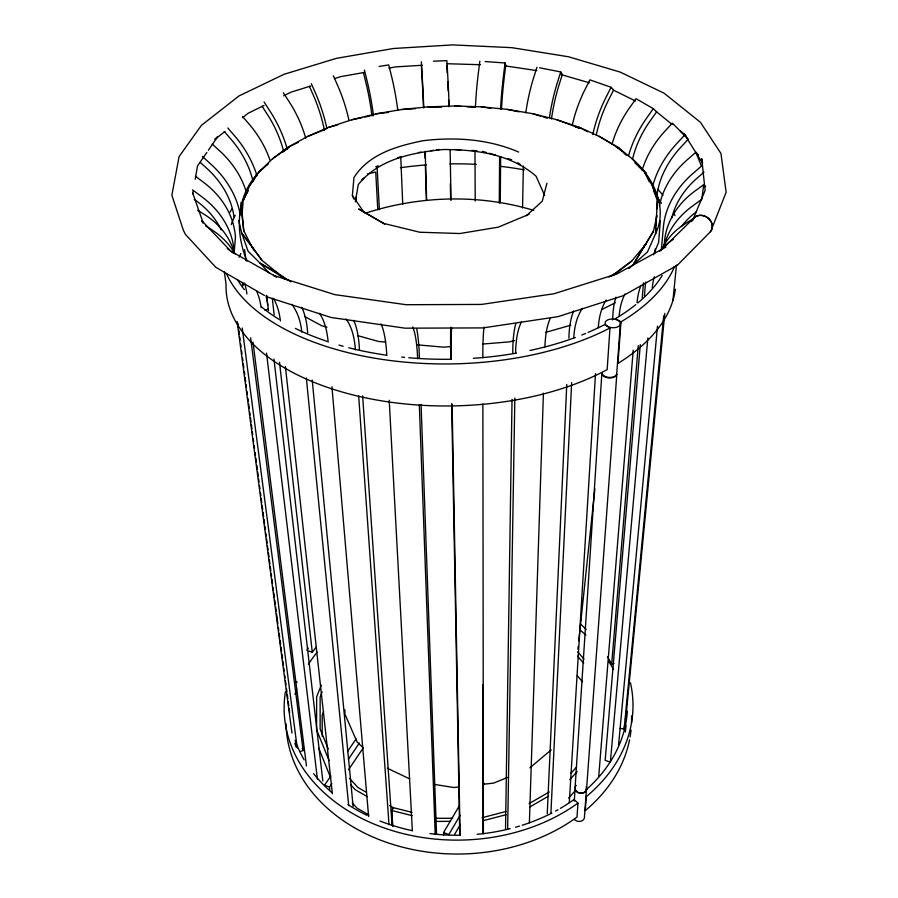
<?xml version="1.0" encoding="UTF-8"?>
<svg xmlns="http://www.w3.org/2000/svg" width="898" height="898" viewBox="0 0 898 898"><rect width="100%" height="100%" fill="white"/><g stroke="black" fill="none" stroke-linecap="round" stroke-linejoin="round"><path stroke-width="1.35" d="M499.277 203.094L499.602 156.847M500.276 202.892L500.635 156.69M505.529 828.888L512.04 399.341M512.736 352.948L512.803 349.008A96.153 29.903 77.5 0 1 515.766 323.662M507.639 829.236L514.846 398.106M344.933 709.847L344.854 713.966L357 741.804L363.017 747.675M522.557 207.977L523.366 165.995M628.926 268.513L647.48 251.945L655.562 233.671L657.336 200.748L652.318 185.763L644.584 171.989L632.17 158.766L617.555 147.014L599.19 136.339L579.21 127.28L556.491 119.636L532.705 113.698L507.247 109.388L481.249 106.828L454.613 105.975L427.953 106.884L401.72 109.5L375.936 113.844L351.634 119.804L328.309 127.449L307.52 136.485L288.236 147.126L272.509 158.811L258.882 171.933L249.734 185.605L243.223 200.467L241.955 215.217L243.762 230.786L251.227 245.423L261.969 260.386L278.257 273.508L290.829 281.86M529.382 822.77L543.413 393.144M547.252 813.655L566.773 384.479M568.872 338.209L569.051 334.281A94.301 51.096 66.5 0 1 573.609 310.955M550.901 813.352L571.644 382.593M655.866 228.182L655.562 233.671C668.505 207.337 652.689 176.334 632.17 158.766M656.011 225.432L656.528 215.834M656.887 208.976L657.336 200.748M569.287 802.644L595.497 373.647M580.591 621.079L580.939 615.489M575.09 787.546L601.896 372.737A7.521 4.434 3.2 0 0 608.507 377.912A7.521 4.434 3.2 0 0 616.814 374.275L586.562 789.219M574.293 801.095L575.079 789.05A5.792 4.647 7.1 0 0 581.578 793.338A5.792 4.647 7.1 0 0 586.529 788.298L584.475 816.394A5.68 4.636 7.6 0 1 581.062 821.165A5.68 4.636 7.6 0 1 574.383 819.414M560.419 808.357A169.048 129.155 -1 0 0 574.013 799.523L577.953 803.093L577.01 817.079A172.786 133.297 -1 0 1 391.214 843.907A172.786 133.297 -1 0 1 286.047 723.788M588.089 332.406A222.581 116.572 -1 0 0 604.579 324.649L609.978 327.983L607.171 369.617A224.971 122.521 -1 0 1 361.232 396.894A224.971 122.521 -1 0 1 226.038 284.094L224.343 271.667M612.559 319.935L613.031 312.953A91.708 65.891 51.3 0 1 615.994 297.115M620.428 322.954L616.803 372.614A7.521 4.434 3.2 0 1 610.505 377.452A7.521 4.434 3.2 0 1 601.952 373.4M674.308 267.133A229.731 120.377 -1 0 1 621.001 321.843L617.959 363.398A224.971 122.521 -1 0 0 675.341 289.223M660.311 220.886L658.638 242.258L653.531 254.808M598.708 776.691L633.213 350.164M614.075 663.341L611.684 663.992L638.254 345.607M642.216 298.136L643.496 282.769M640.296 344.664L605.162 760.292L610.371 762.189L647.828 338.018M644.416 295.846L645.247 286.08A88.947 73.277 28 0 1 645.718 281.994M353.778 199.008L352.375 195.461L353.947 177.568C368.921 153.861 397.275 145.959 423.171 140.705C455.409 136.844 488.591 139.078 518.662 152.054M654.911 253.101L655.282 248.914M661.242 250.576L663.409 226.88A84.322 68.046 -26.6 0 1 692.504 173.875L701.439 166.096L695.804 152.278L687.026 159.979A83.132 67.575 -27.1 0 0 659.413 205.911M663.959 247.163L664.475 241.584A85.456 72.76 -2.3 0 1 694.457 191.431L703.695 184.662L705.592 186.694M618.576 744.913L657.504 326.154M620.047 728.413L624.132 728.985L663.689 315.86M626.389 712.44L664.778 313.38M672.939 300.426L676.452 265.236M577.897 649.22L578.189 646.437M578.783 640.858L594.869 488.95M485.156 61.558L505.08 62.972L503.812 73.041A73.804 9.979 -85.5 0 0 500.534 109.107M479.846 61.187L478.567 71.223A73.614 11.079 -85.7 0 0 475.412 107.199M703.695 184.662L701.787 199.334L692.403 206.136A86.691 73.288 -1.6 0 0 663.656 247.152M247.04 261.15C234.389 231.078 236.017 192.924 261.397 170.025M624.132 728.985L624.694 724.843M625.446 719.332L626.198 713.82M355.361 201.792L358.268 184.606C378.709 159.013 412.395 152.593 443.253 149.528C475.884 149.551 510.659 153.895 536.095 176.266L544.648 195.427M192.7 193.856L193.16 191.207M195.214 179.286L197.481 166.029L206.832 152.447M653.441 231.291L633.674 263.81L653.441 231.291L656.954 215.61M546.927 183.271L542.235 201.231L526.351 215.722M536.925 67.271L533.816 77.149A74.377 24.381 -78.2 0 0 525.801 112.744M539.575 67.788L560.734 71.93L557.602 81.875A74.815 23.483 -78 0 0 549.43 117.66M323.65 711.609L322.18 715.38L322.214 736.315M712.316 227.317L726.134 192.295L720.959 153.491L700.496 122.364L664.105 93.212L620.17 72.076L568.535 56.776L511.871 47.661L452.671 44.9L393.335 48.503L336.279 58.381L283.959 74.332L238.991 95.951L201.377 125.394L179.095 156.566L171.866 195.169L183.271 229.989L185.381 234.333L215.711 267.222L264.427 295.442M322.124 691.943L320.137 696.971L320.137 729.086L328.298 749.067M321.271 685.208L316.657 696.792L316.579 729.726L329.061 760.494M692.762 220.089L705.11 190.443L701.753 158.733L702.606 163.223L684.063 133.836M572.183 125.552A75.825 37.166 -69.7 0 1 585.058 89.452L589.919 79.866L611.1 87.297L606.195 96.962A76.487 36.582 -69.4 0 0 592.781 134.565M243.223 200.467L248.275 190.69M253.315 180.913L257.097 173.583L249.734 185.605M454.714 834.231L460.36 824.532M482.922 785.739L484.336 783.303M460.113 815.317L448.82 834.612L443.578 832.525L459.181 806.056M644.966 244.795L643.574 247.062L646.246 243.829M392.808 826.216L391.741 810.524L393.504 807.717L412.036 812.353M348.503 769.788L363.331 747.776M329.802 789.757L329.51 787.086L331.867 783.617M348.368 759.281L359.368 743.061M330.891 775.883L324.582 785.133L329.51 787.086M347.447 751.615L356.124 738.897M208.392 150.179L217.743 136.597L214.959 139.336L224.893 131.523M691.438 221.649L693.772 218.315L684.714 224.04A87.723 73.03 27.6 0 0 661.658 249.352M612.088 144.017A77.902 49.02 -59.2 0 1 629.577 107.805L636.031 98.69L653.317 108.669L646.773 117.885A78.777 48.818 -58.9 0 0 628.578 155.635M308.923 651.061L312.279 652.274L316.231 647.02M613.008 275.619L631.721 261.049L644.225 246.018M568.636 798.03L575.034 790.981M569.747 779.644L577.156 771.573M570.915 773.279L576.538 767.173M642.149 170.216A80.45 59.369 -45.5 0 1 664.52 131.636L672.321 123.138L684.411 135.317L676.475 143.904A81.516 59.56 -45.1 0 0 652.723 186.066M688.44 138.999L680.527 147.553A74.523 54.441 -45.1 0 0 656.82 196.583M267.649 297.07L331.025 317.465L404.987 328.174L483.034 327.905L558.006 316.646L623.234 295.689L677.35 265.247L710.284 231.864A10.798 9.227 32.5 0 0 706.816 217.282A10.798 9.227 32.5 0 0 692.19 220.448M662.174 249.184L693.458 218.405M361.872 179.813L363.858 177.961M703.998 172.169L697.061 178.186A77.082 62.198 -26.6 0 0 671.805 217.945M282.578 152.099L289.279 147.395M529.943 767.801L551.215 749.875M258.882 171.933L268.536 163.818M282.488 152.11L286.776 148.507L272.509 158.811M611.583 275.967L631.721 261.049M242.539 117.649L248.05 113.316L263.99 105.47M614.288 274.339L616.511 272.689M609.069 277.055L613.738 274.193M529.618 807.077L548.465 796.2M614.378 274.474L616.791 273.082M529.079 803.598L549.25 791.98M673.59 267.346L677.35 265.247M665.901 247.029L617.038 273.901L553.943 293.758L481.53 304.422L406.177 304.714L334.741 294.611L273.419 275.338L276.606 277.033L230.752 251.114L201.893 220.796L202.914 222.973M570.836 325.199L545.501 332.417M601.682 309.608L615.253 302.749M283.611 95.805L290.963 92.18L310.742 86.017M288.236 147.126L298.304 142.344M529.09 214.274L498.267 227.172L459.866 233.525L419.793 232.234L384.299 223.557L358.672 208.987L384.703 224.208M507.437 777.455L493.563 783.123L482.596 784.336M375.734 166.837L378.271 165.804M397.286 158.037L401.092 156.488M365.16 213.275C419.142 195.674 479.263 193.833 533.782 210.401M307.52 136.485L326.008 129.11M264.865 310.281L268.176 309.069M334.471 78.62L341.06 76.566L364.319 72.457M300.437 751.334L303.109 750.605L250.632 337.783M328.309 127.449L337.715 124.934M514.554 340.51L509.166 341.914L482.664 344.035M482.024 817.73L505.9 811.5M482.619 820.839L506.405 814.632M351.634 119.804L362.163 117.616M364.79 117.066L370.055 115.977M388.957 68.102L395.794 66.89L422.195 65.262M379.158 66.452L388.722 64.914L391.191 74.815A73.861 17.096 80.4 0 1 397.825 110.443M418.502 152.57L421.241 152.166M430.838 150.729L433.577 150.314M436.316 149.91L439.055 149.495M375.936 113.844L388.217 112.43M459.293 786.917L453.804 787.524L433.566 784.28M450.572 346.594L443.601 347.156L417.379 344.854M401.72 109.5L415.437 108.624M447.204 63.724L480.486 64.723M433.442 61.21L446.856 60.626L447.462 70.684A73.49 3.626 87.5 0 1 449.18 106.682M435.856 818.314L452.671 818.224M436.641 821.423L450.594 821.344M427.953 106.884L441.704 107.12M505.439 65.924L536.779 70.605M455.365 149.551L460.786 149.854M471.63 150.449L477.051 150.741M454.613 105.975L461.348 106.435M466.736 106.795L474.829 107.333M385.657 342.082L378.754 341.487L357.483 335.616M294.645 681.795L297.182 682.154M481.249 106.828L490.869 108.288M561.239 74.635L589.335 82.784M507.247 109.388L519.055 111.801M391.741 810.524L412.137 815.631M326.917 327.175L321.596 325.705L304.534 316.444M482.439 151.347L486.424 152.48M489.073 153.232L495.707 155.13M507.651 158.531L511.636 159.664M532.705 113.698L540.663 116.156M543.312 116.976L547.286 118.21M575.124 126.82L579.098 128.044M556.491 119.636L579.165 127.987M616.634 147.205L622.123 151.122M387.296 768.228L409.69 778.892M613.368 90.081L635.56 101.047M579.21 127.28L587.685 131.759M615.534 146.486L619.171 148.406L599.19 136.339M621.001 321.843L615.265 318.745A222.581 116.572 -1 0 0 635.739 304.658M278.257 273.508L260.05 263.125L248.117 251.294L241.719 233.132L238.801 220.448M366.429 792.339L357.898 787.479L349.558 778.42M389.597 805.54L393.245 807.616L391.483 810.423L392.549 826.115M367.293 796.616L355.204 789.712L350.635 784.717M368.854 814.946L356.921 808.043L352.229 802.879M287.102 279.862L260.05 263.125L269.142 273.059M205.608 225.937L210.94 229.259A87.712 74.13 -13.5 0 1 235.108 253.977M197.683 210.255L204.8 214.734A86.477 73.692 -12.9 0 1 234.614 253.27M282.32 276.73L278.885 274.474L284.251 278.919M517.753 162.751L520.054 164.312M194.26 199.356L197.414 201.691A78.182 64.779 14.4 0 1 221.189 229.888M192.475 189.848L201.949 196.875A85.523 70.875 14.4 0 1 233.783 247.702L234.266 251.462L235.489 236.645L235.007 232.908A84.3 70.336 15 0 0 203.678 182.44L195.394 176.233M656.348 111.644L672.22 124.53M680.684 131.4L685.971 135.688M200.198 162.336L206.967 168.476A75.668 58.179 35.5 0 1 234.008 216.979M202.398 156.465L211.12 164.401A82.773 63.646 35.5 0 1 240.249 214.925M684.411 135.317L687.43 138.079M212.231 144.039L219.853 151.021A81.651 63.309 35.9 0 1 246.647 193.193M624.099 152.929L626.074 154.748M617.555 147.014L626.535 155.287M638.512 166.298L646.493 173.651L634.953 162.897M653.317 108.669L656.651 111.812L650.118 120.994A72.008 44.631 -58.9 0 0 632.518 159.159M695.804 152.278L698.509 154.86M580.422 623.874L586.226 629.498M680.055 130.558L685.645 136.182M611.1 87.297L613.615 90.047L608.721 99.667A69.921 33.439 -69.4 0 0 596.238 135.037M224.287 131.501L230.954 139.19A73.075 49.199 51.1 0 1 252.944 180.969M577.683 651.78L584.048 659.132M227.823 128.01L234.501 135.733A79.933 53.835 51.1 0 1 256.963 175.649M577.493 656.101L583.689 663.285M242.527 116.459L249.105 124.104A78.968 53.846 51.5 0 1 269.984 160.147M577.246 675.588L582.488 681.739M251.227 245.423L241.719 233.132L261.969 260.386M253.472 248.578L251.923 246.456L253.932 250.093M352.375 195.461L364.173 212.534M560.734 71.93L562.361 74.411L559.241 84.3A68.383 21.462 -78 0 0 551.484 118.985M264.091 102.035L270.096 111.307A77.419 42.195 63 0 1 287.225 149.102M262.059 106.2L267.301 114.282A70.774 38.569 63 0 1 283.6 151.212M283.364 92.752L289.291 101.934A76.656 42.599 63.3 0 1 305.747 138.225M607.508 656.752L611.684 663.992M644.584 171.989L649.333 181.834M654.081 191.678L659.424 202.746L652.318 185.763M311.303 83.649L315.063 92.124A75.466 29.432 72.3 0 1 326.906 128.493M309.372 86.287L313.11 94.728A68.978 26.895 72.3 0 1 324.38 130.075M333.326 75.713L337.581 85.332A74.927 30.195 72.6 0 1 348.94 120.253M318.723 748.124L330.565 777.578M192.744 193.115L203.049 222.592M302.267 748.113L303.109 750.605M294.847 743.342L296.104 747.08M505.08 62.972L505.776 65.307L504.519 75.331A67.462 9.126 -85.5 0 0 501.488 108.972M364.431 70.123L366.586 78.822A74.164 16.074 80.2 0 1 373.512 115.808M363.398 72.536L365.542 81.202A67.788 14.694 80.2 0 1 371.985 115.842M237.914 323.269L238.464 327.444M238.834 330.217L239.396 334.393M239.766 337.177L240.136 339.96M240.686 344.125L241.057 346.909M241.607 351.084L241.977 353.857M242.539 358.033L242.909 360.816M243.279 363.589L243.829 367.765M244.379 371.94L244.75 374.713M245.12 377.497L245.682 381.672M246.052 384.456L246.422 387.229M246.972 391.405L247.343 394.188M247.893 398.353L248.263 401.137M248.634 403.92L249.195 408.085M249.745 412.261L250.115 415.044M250.486 417.828L251.036 421.993M251.406 424.776L251.968 428.952M252.338 431.725L252.708 434.509M253.258 438.684L253.629 441.468M254.179 445.632L254.549 448.416M255.111 452.592L255.481 455.365M255.851 458.148L256.401 462.324M256.772 465.097L257.322 469.272M257.692 472.056L258.254 476.221M258.624 479.004L258.994 481.788M259.544 485.964L259.915 488.736M260.465 492.912L260.835 495.696M261.206 498.48L261.767 502.644M262.137 505.428L262.687 509.604M263.058 512.376L263.608 516.552M263.978 519.336L264.54 523.5M264.91 526.284L265.28 529.068M265.83 533.232L266.201 536.016M266.571 538.8L267.121 542.976M267.492 545.748L268.053 549.924M268.423 552.708L268.973 556.872M269.344 559.656L269.894 563.832M270.264 566.616L270.826 570.78M271.196 573.564L271.566 576.348M271.937 579.12L272.487 583.296M273.037 587.472L273.407 590.244M273.778 593.028L274.339 597.204M274.709 599.987L275.259 604.152M275.63 606.936L276.18 611.111M276.55 613.884L277.852 623.616M278.402 627.792L278.773 630.576M279.143 633.359L279.693 637.524M280.064 640.308L280.625 644.483M280.995 647.256L281.545 651.432M281.916 654.215L282.466 658.38M282.836 661.164L283.398 665.339M283.768 668.123L284.138 670.896M284.688 675.072L285.059 677.855M285.429 680.628L285.979 684.804M286.541 688.979L286.911 691.752M287.281 694.536L287.831 698.711M288.202 701.495L288.752 705.66M289.122 708.443L289.684 712.619M237.128 321.439L291.973 733.071M242.236 328.062L297.227 747.899M242.64 282.915L242.999 285.699M242.37 282.365L242.718 285.137M253 342.104L306.454 765.915M244.604 249.577L245.996 260.712M266.526 353.15L317.443 779.296M266.684 295.33L268.468 310.663M273.957 359.043L322.809 780.901M272.285 298.181L274.171 314.906M279.525 362.309L312.279 652.274M285.407 366.597L332.372 793.675M306.341 377.968L348.716 805.731M307.677 332.675L307.296 328.78A92.988 60.233 -60.8 0 0 301.795 307.262M312.223 380.112L353.105 806.337M241.955 210.547L241.236 202.454L241.955 215.217M242.314 214.588L243.762 230.786M331.957 386.769L368.607 816.529M358.672 395.895L389.014 824.723M359.458 349.648L359.189 345.719A95.311 42.296 -73.8 0 0 353.79 320.328M362.635 395.917L392.011 824.589M355.72 197.178L355.99 201.377M446.789 65.453L447.249 72.951M421.364 61.726L421.959 71.795A73.546 2.481 87.3 0 1 423.766 107.816M421.33 65.296L421.847 74.063A67.227 2.267 87.3 0 1 423.53 107.67M389.216 400.284L412.373 830.897M377.789 209.84L375.734 172.046A217.967 118.659 -1 0 0 367.484 173.954M377.07 166.388L379.394 209.705M400.744 156.645L402.731 204.25M419.332 404.919L435.204 834.399M419.411 358.122L419.265 354.182A96.647 18.937 -83.9 0 0 416.739 329.05M421.083 404.515L436.529 833.815M443.578 832.525L443.668 835.185M425.203 151.279L426.64 200.243M424.979 152.581L425.147 158.194M425.36 165.198L426.393 200.254M450.818 358.751L450.74 354.8A96.861 4.748 86.9 0 1 450.751 327.13M451.66 403.763L459.742 834.646M450.134 150.134L450.998 200.501M450.347 183.686L450.616 199.109M452.109 404.235L460.09 835.286M474.975 150.662L475.222 201.062M482.877 403.977L483.393 833.726M482.675 684.77L482.911 833.086M586.147 786.816A5.792 4.647 7.1 0 1 583.958 792.451A5.792 4.647 7.1 0 1 576.583 791.374A5.792 4.647 7.1 0 1 576.235 785.368M273.587 298.518A84.075 55.665 -60.8 0 1 280.389 320.945M291.861 304.332A84.996 55.047 -60.8 0 1 301.807 332.159M380.954 323.774A88.026 19.161 -84 0 1 386.814 355.563M412.698 326.951A88.33 17.298 -83.9 0 1 417.626 358.74M451.279 359.425A88.532 4.344 86.9 0 1 451.638 327.714M482.821 357.763A88.442 6.331 87 0 1 484.022 327.052M319.531 313.301A86.455 39.983 -73.8 0 1 328.163 342.217M346.011 318.936A87.117 38.648 -73.8 0 1 355.417 349.85M227.216 248.611A89.003 71.009 -41.3 0 1 233.671 253.427M244.514 283.094A81.359 64.903 -41.3 0 1 246.939 294.005M265.943 295.812A90.182 71.032 -41.5 0 1 267.727 305.208M256.547 290.952A82.436 64.914 -41.6 0 1 261.082 307.632M573.788 337.94A86.197 46.685 66.5 0 1 582.432 308.34M598.304 327.703A85.411 47.706 66.5 0 1 606.161 300.033M515.598 353.318A87.881 27.322 77.5 0 1 521.435 322.113M544.918 347.01A87.409 28.983 77.6 0 1 550.317 318.184M681.447 226.577A79.248 66.991 -1.6 0 1 696.208 211.939M659.603 251.328A88.947 73.277 28 0 1 673.466 239.171M652.262 287.798A81.314 66.98 28 0 1 654.328 276.752M619.216 315.703A83.828 60.211 51.3 0 1 624.941 293.983M637.064 302.615A82.829 60.536 51.2 0 1 640.757 285.957M447.743 81.797A67.17 3.311 87.5 0 1 448.192 90.889M448.585 100.048A67.17 3.311 87.5 0 1 448.832 106.536M693.559 218.259A10.798 9.227 32.4 0 1 708.073 217.945A10.798 9.227 32.4 0 1 710.385 231.706M626.007 725.236A167.432 129.132 -1 0 1 625.322 732.05M295.038 694.3A167.432 129.132 -1 0 1 296.654 688.979M308.384 664.374A167.432 129.132 -1 0 1 317.14 652.195M580.613 630.519A167.432 129.132 -1 0 1 585.956 635.066M608.575 661.209A167.432 129.132 -1 0 1 613.491 669.47M631.036 729.984A172.786 133.297 -1 0 1 630.07 737.011M629.554 739.795A172.786 133.297 -1 0 1 585.26 810.625L586.293 796.627A174.448 133.319 -1 0 0 630.43 682.749M631.519 715.964A172.786 133.297 -1 0 1 631.519 722.957M627.365 711.171A169.048 129.155 -1 0 1 586.383 789.589M558.006 809.738A169.048 129.155 -1 0 1 555.57 811.096M551.855 813.06A169.048 129.155 -1 0 1 522.176 825.24M519.538 826.059A169.048 129.155 -1 0 1 515.531 827.238M510.12 828.674A169.048 129.155 -1 0 1 477.107 834.298M460.45 835.207A169.048 129.155 -1 0 1 429.985 833.58M411.924 830.571A169.048 129.155 -1 0 1 379.933 820.996M366.968 815.328A169.048 129.155 -1 0 1 347.953 804.586M331.833 792.507A169.048 129.155 -1 0 1 313.638 773.661M304.175 759.854A169.048 129.155 -1 0 1 297.047 745.43M296.565 744.218A169.048 129.155 -1 0 1 295.116 740.278M306.757 650.365A169.048 129.155 -1 0 1 308.272 648.042M577.953 803.093A174.448 133.319 -1 0 1 379.607 826.272A174.448 133.319 -1 0 1 285.418 691.819M609.978 327.983A229.731 120.377 -1 0 1 385.725 359.907A229.731 120.377 -1 0 1 226.7 274.148M229.944 212.254A229.731 120.377 -1 0 1 231.92 208.908M657.819 189.298A229.731 120.377 -1 0 1 662.949 195.349M673.87 213.14A229.731 120.377 -1 0 1 674.937 215.643M662.23 275.383A222.581 116.572 -1 0 1 637.883 302.907M585.597 333.45A222.581 116.572 -1 0 1 581.792 334.988M575.315 337.48A222.581 116.572 -1 0 1 530.011 350.467M516.44 353.116A222.581 116.572 -1 0 1 473.381 358.313M450.83 359.245A222.581 116.572 -1 0 1 408.758 357.741M404.549 357.359A222.581 116.572 -1 0 1 401.743 357.078M386.432 355.181A222.581 116.572 -1 0 1 348.738 347.739M343.137 346.258A222.581 116.572 -1 0 1 338.995 345.079M326.838 341.285A222.581 116.572 -1 0 1 295.397 328.421M278.908 319.295A222.581 116.572 -1 0 1 261.599 306.981M244.368 289.639A222.581 116.572 -1 0 1 237.532 279.738M231.28 224.567A222.581 116.572 -1 0 1 235.209 215.34M657.358 197.347A222.581 116.572 -1 0 1 661.467 203.24M239.104 257.277A217.967 118.659 -1 0 1 240.911 253.472M400.385 167.735A217.967 118.659 -1 0 1 426.471 164.918M449.864 163.874A217.967 118.659 -1 0 1 476.254 164.345M499.569 166.242A217.967 118.659 -1 0 1 524.353 169.879M606.79 325.895A7.723 4.367 2.9 0 0 620.002 325.188A7.723 4.367 2.9 0 0 611.605 319.003A7.723 4.367 2.9 0 0 606.79 325.895"/></g></svg>
